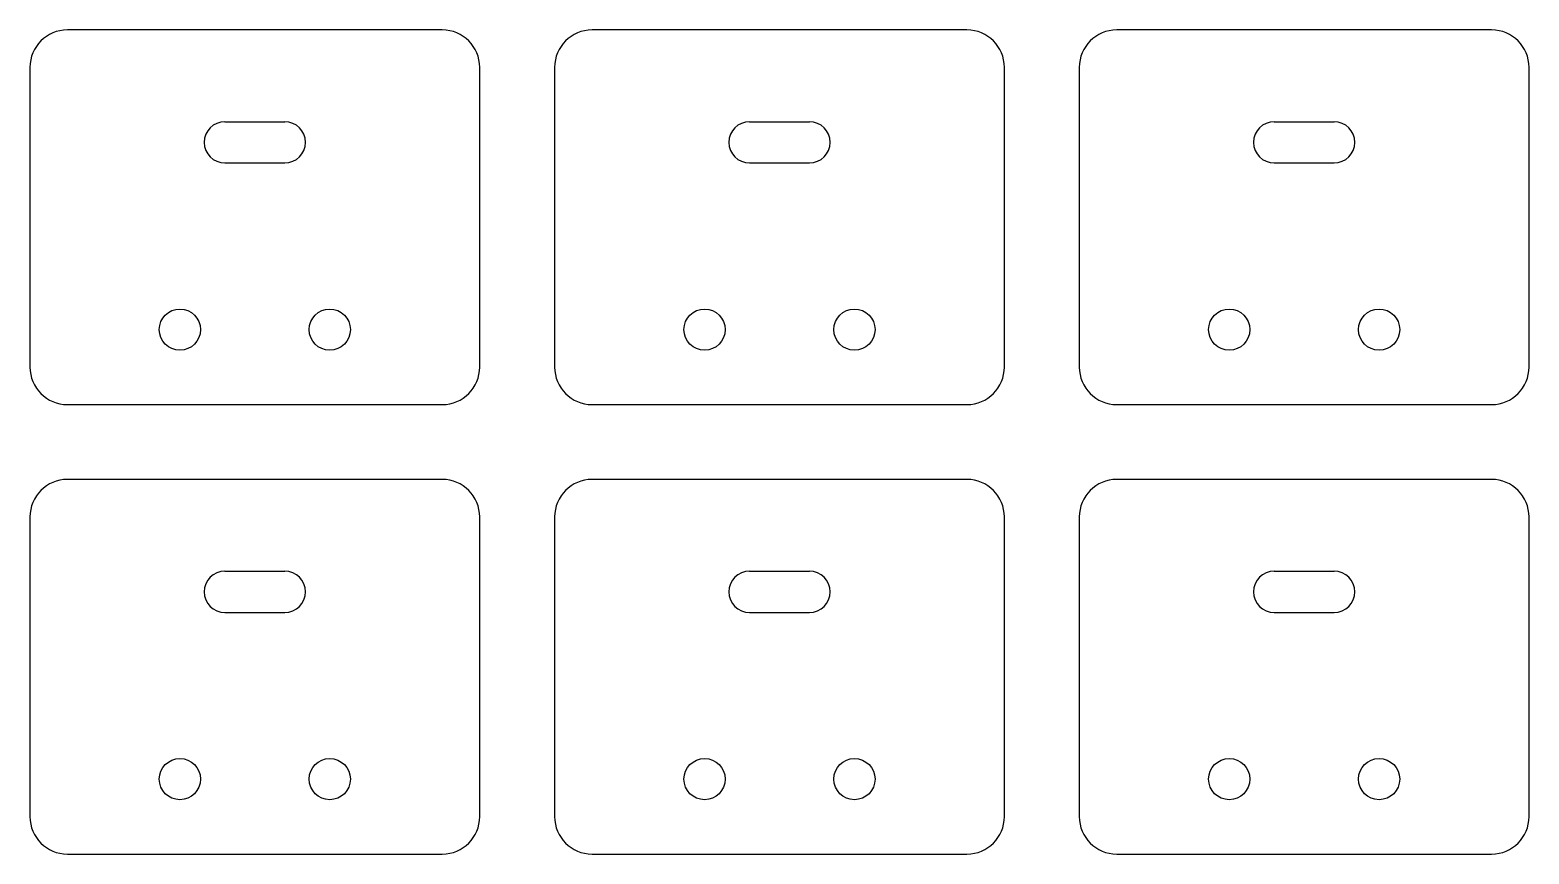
# Model space of a CAD drawing. Header units: metres. Extents: x 0 to 200, y 0 to 110.
import ezdxf

# ---------------------------------------------------------------- set-up
doc = ezdxf.new("R2010")
doc.units = ezdxf.units.M

msp = doc.modelspace()

# ---------------------------------------------------------------- linework, layer by layer
at = {"layer": 'COUPE'}
for p, q in [((55, 110), (5, 110)), ((125, 110), (75, 110)), ((195, 110), (145, 110)), ((0, 105), (0, 65)), ((60, 65), (60, 105)), ((70, 105), (70, 65)), ((130, 65), (130, 105)), ((140, 105), (140, 65)), ((200, 65), (200, 105)), ((26, 97.75), (34, 97.75)), ((96, 97.75), (104, 97.75)), ((166, 97.75), (174, 97.75)), ((26, 92.25), (34, 92.25)), ((96, 92.25), (104, 92.25)), ((166, 92.25), (174, 92.25)), ((5, 60), (55, 60)), ((75, 60), (125, 60)), ((145, 60), (195, 60)), ((55, 50), (5, 50)), ((125, 50), (75, 50)), ((195, 50), (145, 50)), ((0, 45), (0, 5)), ((60, 5), (60, 45)), ((70, 45), (70, 5)), ((130, 5), (130, 45)), ((140, 45), (140, 5)), ((200, 5), (200, 45)), ((26, 37.75), (34, 37.75)), ((96, 37.75), (104, 37.75)), ((166, 37.75), (174, 37.75)), ((26, 32.25), (34, 32.25)), ((96, 32.25), (104, 32.25)), ((166, 32.25), (174, 32.25)), ((5, 0), (55, 0)), ((75, 0), (125, 0)), ((145, 0), (195, 0))]:
    msp.add_line(p, q, dxfattribs=at)
for centre in [(20, 70), (40, 70), (90, 70), (110, 70), (160, 70), (180, 70), (20, 10), (40, 10), (90, 10), (110, 10), (160, 10), (180, 10)]:
    msp.add_circle(centre, 2.75, dxfattribs=at)
for centre, radius, start, end in [((5, 105), 5, 90, 180), ((55, 105), 5, 0, 90), ((75, 105), 5, 90, 180), ((125, 105), 5, 0, 90), ((145, 105), 5, 90, 180), ((195, 105), 5, 0, 90), ((26, 95), 2.75, 90, 270), ((34, 95), 2.75, 270, 90), ((96, 95), 2.75, 90, 270), ((104, 95), 2.75, 270, 90), ((166, 95), 2.75, 90, 270), ((174, 95), 2.75, 270, 90), ((5, 65), 5, 180, 270), ((55, 65), 5, 270, 360), ((75, 65), 5, 180, 270), ((125, 65), 5, 270, 360), ((145, 65), 5, 180, 270), ((195, 65), 5, 270, 360), ((5, 45), 5, 90, 180), ((55, 45), 5, 0, 90), ((75, 45), 5, 90, 180), ((125, 45), 5, 0, 90), ((145, 45), 5, 90, 180), ((195, 45), 5, 0, 90), ((26, 35), 2.75, 90, 270), ((34, 35), 2.75, 270, 90), ((96, 35), 2.75, 90, 270), ((104, 35), 2.75, 270, 90), ((166, 35), 2.75, 90, 270), ((174, 35), 2.75, 270, 90), ((5, 5), 5, 180, 270), ((55, 5), 5, 270, 360), ((75, 5), 5, 180, 270), ((125, 5), 5, 270, 360), ((145, 5), 5, 180, 270), ((195, 5), 5, 270, 360)]:
    msp.add_arc(centre, radius, start, end, dxfattribs=at)

doc.saveas('drawing.dxf')
